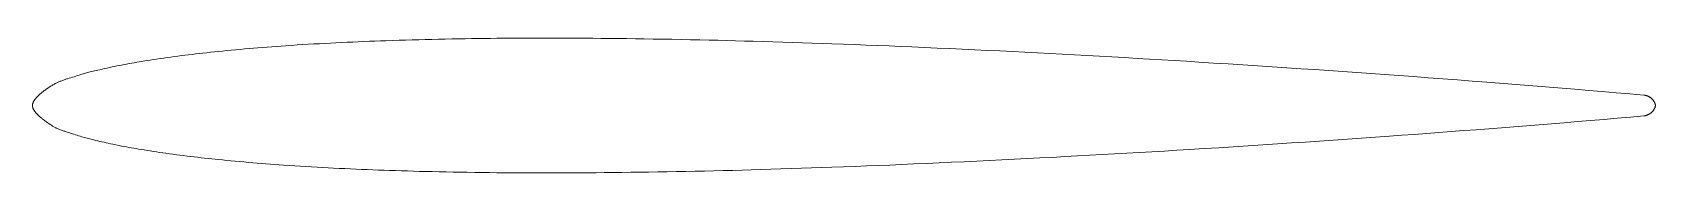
# Model space of a CAD drawing. Header units: millimetres. Extents: x 121 to 186, y 120.3 to 125.7.
import ezdxf

# ---------------------------------------------------------------- set-up
doc = ezdxf.new("R2010")
doc.units = ezdxf.units.MM
doc.layers.add('Geometries', color=7, linetype='Continuous')

msp = doc.modelspace()

# ---------------------------------------------------------------- linework, layer by layer
at = {"layer": 'Geometries', "linetype": 'Continuous', "lineweight": 13, "flags": 128}
for points in [[(121, 123), (121, 123.011), (121.001, 123.022), (121.002, 123.033), (121.004, 123.044), (121.006, 123.055), (121.008, 123.066), (121.011, 123.076), (121.014, 123.086), (121.018, 123.097), (121.022, 123.109), (121.027, 123.121), (121.033, 123.133), (121.038, 123.145), (121.044, 123.156), (121.051, 123.168), (121.059, 123.182), (121.067, 123.195), (121.076, 123.209), (121.085, 123.222), (121.095, 123.235), (121.107, 123.251), (121.12, 123.268), (121.133, 123.284), (121.148, 123.302), (121.163, 123.319), (121.179, 123.336), (121.195, 123.353), (121.212, 123.37), (121.228, 123.387), (121.248, 123.406), (121.268, 123.425), (121.288, 123.443), (121.309, 123.462), (121.335, 123.485), (121.363, 123.508), (121.39, 123.531), (121.418, 123.554), (121.446, 123.576), (121.475, 123.598), (121.504, 123.619), (121.536, 123.642), (121.568, 123.665), (121.6, 123.687), (121.633, 123.709), (121.666, 123.731), (121.696, 123.75), (121.727, 123.769), (121.757, 123.788), (121.788, 123.806), (121.819, 123.824), (121.85, 123.841), (121.88, 123.858), (121.911, 123.875), (121.942, 123.891), (121.97, 123.905), (121.999, 123.918), (122.027, 123.932), (122.055, 123.944), (122.084, 123.957), (122.113, 123.969), (122.142, 123.981), (122.171, 123.992), (122.204, 124.005), (122.238, 124.017), (122.272, 124.029), (122.306, 124.04), (122.34, 124.052), (122.374, 124.063), (122.408, 124.073), (122.471, 124.093), (122.534, 124.112), (122.597, 124.131), (122.665, 124.153), (122.734, 124.174), (122.802, 124.196), (122.87, 124.217), (122.938, 124.239), (122.983, 124.252), (123.028, 124.266), (123.073, 124.279), (123.118, 124.291), (123.163, 124.304), (123.208, 124.316), (123.262, 124.33), (123.317, 124.344), (123.371, 124.358), (123.426, 124.371), (123.481, 124.384), (123.552, 124.401), (123.624, 124.418), (123.696, 124.434), (123.793, 124.457), (123.891, 124.479), (123.989, 124.5), (124.087, 124.522), (124.186, 124.543), (124.282, 124.563), (124.378, 124.583), (124.475, 124.602), (124.572, 124.621), (124.672, 124.641), (124.772, 124.66), (124.873, 124.678), (124.973, 124.696), (125.074, 124.714), (125.175, 124.731), (125.275, 124.748), (125.386, 124.767), (125.497, 124.785), (125.608, 124.803), (125.719, 124.82), (125.83, 124.837), (125.972, 124.859), (126.114, 124.88), (126.256, 124.9), (126.398, 124.92), (126.54, 124.94), (126.682, 124.959), (126.824, 124.978), (126.966, 124.996), (127.108, 125.014), (127.25, 125.031), (127.393, 125.049), (127.535, 125.065), (127.677, 125.082), (127.82, 125.098), (127.977, 125.115), (128.133, 125.132), (128.29, 125.149), (128.447, 125.165), (128.604, 125.181), (128.782, 125.198), (128.96, 125.215), (129.138, 125.232), (129.316, 125.248), (129.494, 125.264), (129.672, 125.28), (129.85, 125.295), (130.028, 125.309), (130.215, 125.324), (130.402, 125.339), (130.589, 125.353), (130.775, 125.367), (130.962, 125.38), (131.149, 125.393), (131.373, 125.408), (131.598, 125.423), (131.822, 125.437), (132.046, 125.45), (132.271, 125.464), (132.491, 125.476), (132.711, 125.488), (132.932, 125.5), (133.152, 125.511), (133.377, 125.522), (133.601, 125.533), (133.826, 125.543), (134.05, 125.553), (134.275, 125.562), (134.495, 125.571), (134.716, 125.58), (134.937, 125.588), (135.157, 125.596), (135.42, 125.605), (135.683, 125.613), (135.945, 125.621), (136.208, 125.629), (136.471, 125.636), (136.733, 125.642), (137, 125.649), (137.267, 125.655), (137.534, 125.66), (137.801, 125.666), (138.068, 125.67), (138.335, 125.675), (138.587, 125.679), (138.838, 125.682), (139.09, 125.685), (139.342, 125.688), (139.593, 125.691), (139.914, 125.693), (140.236, 125.696), (140.557, 125.697), (140.878, 125.699), (141.199, 125.699), (141.52, 125.7), (141.841, 125.699), (142.162, 125.699), (142.483, 125.698), (142.804, 125.696), (143.125, 125.694), (143.446, 125.692), (143.767, 125.689), (144.088, 125.686), (144.442, 125.682), (144.795, 125.678), (145.148, 125.673), (145.501, 125.668), (145.854, 125.663), (146.229, 125.656), (146.603, 125.65), (146.978, 125.642), (147.352, 125.635), (147.727, 125.627), (148.101, 125.618), (148.454, 125.61), (148.808, 125.601), (149.161, 125.592), (149.514, 125.582), (149.867, 125.573), (150.261, 125.561), (150.655, 125.55), (151.049, 125.537), (151.443, 125.525), (151.837, 125.512), (152.231, 125.499), (152.625, 125.485), (153.019, 125.471), (153.476, 125.455), (153.933, 125.438), (154.391, 125.42), (154.848, 125.402), (155.305, 125.384), (155.763, 125.365), (156.22, 125.345), (156.723, 125.324), (157.226, 125.301), (157.729, 125.279), (158.232, 125.256), (158.735, 125.232), (159.237, 125.208), (159.74, 125.183), (160.243, 125.158), (160.746, 125.133), (161.249, 125.107), (161.743, 125.081), (162.236, 125.055), (162.73, 125.028), (163.224, 125.001), (163.726, 124.973), (164.229, 124.945), (164.732, 124.916), (165.234, 124.887), (165.737, 124.858), (166.231, 124.829), (166.724, 124.799), (167.218, 124.769), (167.711, 124.739), (168.299, 124.702), (168.886, 124.665), (169.474, 124.628), (170.061, 124.59), (170.649, 124.552), (171.236, 124.513), (171.797, 124.475), (172.357, 124.437), (172.918, 124.399), (173.478, 124.36), (174.039, 124.321), (174.599, 124.281), (175.16, 124.241), (175.72, 124.201), (176.307, 124.158), (176.894, 124.114), (177.481, 124.07), (178.068, 124.026), (178.655, 123.981), (179.242, 123.936), (179.745, 123.896), (180.248, 123.856), (180.751, 123.816), (181.254, 123.776), (181.757, 123.735), (182.26, 123.694), (182.763, 123.652), (183.316, 123.606), (183.869, 123.559), (184.422, 123.512), (184.975, 123.464), (185.528, 123.416)], [(185.529, 122.583), (184.997, 122.537), (184.465, 122.491), (183.933, 122.446), (183.401, 122.401), (182.869, 122.356), (182.336, 122.312), (181.835, 122.271), (181.333, 122.23), (180.831, 122.19), (180.329, 122.15), (179.827, 122.11), (179.325, 122.071), (178.823, 122.032), (178.321, 121.993), (177.819, 121.955), (177.317, 121.917), (176.824, 121.88), (176.331, 121.844), (175.838, 121.808), (175.345, 121.772), (174.784, 121.732), (174.224, 121.692), (173.663, 121.652), (173.103, 121.614), (172.542, 121.575), (171.982, 121.537), (171.421, 121.499), (170.86, 121.462), (170.273, 121.424), (169.685, 121.386), (169.098, 121.348), (168.511, 121.311), (167.923, 121.274), (167.335, 121.238), (166.833, 121.207), (166.33, 121.177), (165.828, 121.147), (165.325, 121.118), (164.823, 121.089), (164.329, 121.06), (163.835, 121.033), (163.342, 121.005), (162.848, 120.978), (162.344, 120.951), (161.84, 120.924), (161.336, 120.898), (160.832, 120.872), (160.328, 120.846), (159.825, 120.821), (159.321, 120.796), (158.817, 120.772), (158.313, 120.748), (157.809, 120.725), (157.305, 120.702), (156.8, 120.68), (156.296, 120.658), (155.792, 120.637), (155.33, 120.617), (154.868, 120.599), (154.406, 120.581), (153.944, 120.563), (153.481, 120.545), (153.019, 120.529), (152.611, 120.514), (152.202, 120.5), (151.794, 120.486), (151.386, 120.472), (150.977, 120.459), (150.569, 120.446), (150.16, 120.434), (149.786, 120.423), (149.411, 120.413), (149.037, 120.403), (148.662, 120.393), (148.288, 120.384), (147.913, 120.376), (147.539, 120.368), (147.164, 120.36), (146.79, 120.353), (146.415, 120.346), (146.041, 120.34), (145.666, 120.334), (145.313, 120.329), (144.96, 120.324), (144.607, 120.32), (144.254, 120.316), (143.9, 120.312), (143.579, 120.309), (143.258, 120.307), (142.937, 120.305), (142.616, 120.303), (142.295, 120.302), (141.974, 120.301), (141.653, 120.3), (141.358, 120.3), (141.064, 120.301), (140.77, 120.302), (140.475, 120.303), (140.181, 120.305), (139.887, 120.307), (139.593, 120.309), (139.298, 120.312), (139.004, 120.316), (138.71, 120.319), (138.415, 120.324), (138.121, 120.329), (137.844, 120.333), (137.566, 120.339), (137.289, 120.345), (137.011, 120.351), (136.734, 120.357), (136.495, 120.363), (136.257, 120.37), (136.019, 120.377), (135.781, 120.384), (135.542, 120.391), (135.304, 120.399), (135.079, 120.407), (134.855, 120.415), (134.63, 120.423), (134.406, 120.432), (134.181, 120.441), (133.957, 120.451), (133.732, 120.461), (133.507, 120.471), (133.283, 120.482), (133.059, 120.493), (132.838, 120.505), (132.618, 120.517), (132.397, 120.529), (132.177, 120.542), (131.952, 120.555), (131.728, 120.569), (131.504, 120.583), (131.28, 120.598), (131.055, 120.614), (130.879, 120.626), (130.703, 120.639), (130.527, 120.652), (130.351, 120.665), (130.175, 120.679), (129.999, 120.693), (129.823, 120.708), (129.647, 120.722), (129.471, 120.738), (129.295, 120.753), (129.122, 120.769), (128.95, 120.785), (128.777, 120.802), (128.604, 120.819), (128.462, 120.833), (128.32, 120.848), (128.177, 120.862), (128.035, 120.878), (127.893, 120.893), (127.753, 120.909), (127.614, 120.925), (127.474, 120.941), (127.335, 120.958), (127.193, 120.975), (127.05, 120.993), (126.908, 121.011), (126.766, 121.03), (126.624, 121.049), (126.482, 121.068), (126.34, 121.088), (126.216, 121.106), (126.092, 121.124), (125.968, 121.142), (125.844, 121.161), (125.72, 121.18), (125.596, 121.2), (125.472, 121.219), (125.348, 121.24), (125.251, 121.256), (125.154, 121.272), (125.057, 121.289), (124.959, 121.306), (124.862, 121.323), (124.766, 121.341), (124.669, 121.359), (124.572, 121.378), (124.482, 121.395), (124.393, 121.413), (124.304, 121.432), (124.214, 121.45), (124.125, 121.469), (124.036, 121.489), (123.947, 121.508), (123.865, 121.527), (123.784, 121.545), (123.702, 121.564), (123.621, 121.583), (123.539, 121.602), (123.458, 121.621), (123.403, 121.634), (123.349, 121.648), (123.294, 121.662), (123.24, 121.676), (123.186, 121.69), (123.132, 121.704), (123.079, 121.719), (123.026, 121.735), (122.973, 121.75), (122.911, 121.769), (122.848, 121.789), (122.785, 121.809), (122.723, 121.828), (122.66, 121.848), (122.597, 121.868), (122.546, 121.884), (122.496, 121.9), (122.445, 121.916), (122.394, 121.932), (122.344, 121.949), (122.293, 121.966), (122.259, 121.977), (122.225, 121.989), (122.192, 122.001), (122.158, 122.013), (122.125, 122.026), (122.091, 122.039), (122.058, 122.053), (122.032, 122.063), (122.006, 122.075), (121.981, 122.086), (121.955, 122.098), (121.93, 122.11), (121.905, 122.123), (121.881, 122.136), (121.857, 122.149), (121.833, 122.162), (121.809, 122.177), (121.785, 122.191), (121.761, 122.206), (121.737, 122.222), (121.713, 122.237), (121.69, 122.253), (121.667, 122.268), (121.629, 122.294), (121.593, 122.319), (121.556, 122.345), (121.52, 122.371), (121.491, 122.392), (121.463, 122.413), (121.435, 122.434), (121.408, 122.456), (121.386, 122.474), (121.364, 122.491), (121.343, 122.509), (121.321, 122.528), (121.3, 122.546), (121.28, 122.564), (121.26, 122.583), (121.24, 122.602), (121.22, 122.621), (121.206, 122.635), (121.192, 122.65), (121.178, 122.664), (121.165, 122.679), (121.151, 122.694), (121.138, 122.709), (121.126, 122.725), (121.116, 122.737), (121.106, 122.75), (121.096, 122.763), (121.087, 122.776), (121.078, 122.789), (121.069, 122.802), (121.061, 122.816), (121.054, 122.826), (121.048, 122.837), (121.042, 122.848), (121.036, 122.859), (121.031, 122.871), (121.026, 122.882), (121.021, 122.893), (121.017, 122.904), (121.013, 122.916), (121.01, 122.927), (121.007, 122.939), (121.005, 122.95), (121.003, 122.962), (121.002, 122.972), (121.001, 122.981), (121, 122.99), (121, 123)], [(185.528, 123.416), (185.542, 123.415), (185.557, 123.413), (185.572, 123.41), (185.586, 123.408), (185.601, 123.404), (185.615, 123.401), (185.63, 123.397), (185.644, 123.392), (185.658, 123.387), (185.673, 123.382), (185.687, 123.376), (185.702, 123.369), (185.716, 123.363), (185.73, 123.355), (185.743, 123.348), (185.757, 123.34), (185.77, 123.332), (185.783, 123.323), (185.796, 123.314), (185.808, 123.305), (185.82, 123.296), (185.831, 123.286), (185.842, 123.277), (185.853, 123.267), (185.863, 123.256), (185.874, 123.245), (185.884, 123.234), (185.894, 123.222), (185.904, 123.21), (185.914, 123.198), (185.922, 123.185), (185.931, 123.173), (185.938, 123.161), (185.946, 123.148), (185.953, 123.136), (185.959, 123.123), (185.966, 123.11), (185.971, 123.096), (185.977, 123.083), (185.982, 123.069), (185.986, 123.056), (185.99, 123.042), (185.994, 123.028), (185.997, 123.014), (186, 123)], [(186, 123), (185.998, 122.987), (185.995, 122.974), (185.991, 122.961), (185.988, 122.948), (185.984, 122.936), (185.98, 122.924), (185.975, 122.912), (185.97, 122.9), (185.965, 122.888), (185.958, 122.874), (185.951, 122.86), (185.944, 122.847), (185.936, 122.834), (185.927, 122.821), (185.918, 122.808), (185.909, 122.796), (185.9, 122.784), (185.89, 122.772), (185.88, 122.76), (185.869, 122.749), (185.858, 122.738), (185.848, 122.728), (185.837, 122.718), (185.826, 122.708), (185.814, 122.699), (185.803, 122.69), (185.79, 122.681), (185.777, 122.672), (185.764, 122.664), (185.751, 122.656), (185.737, 122.648), (185.723, 122.641), (185.71, 122.634), (185.697, 122.628), (185.684, 122.622), (185.67, 122.617), (185.656, 122.612), (185.642, 122.607), (185.628, 122.602), (185.614, 122.599), (185.6, 122.595), (185.586, 122.592), (185.572, 122.589), (185.557, 122.587), (185.543, 122.585), (185.529, 122.583)]]:
    msp.add_lwpolyline(points, dxfattribs=at)

doc.saveas('drawing.dxf')
